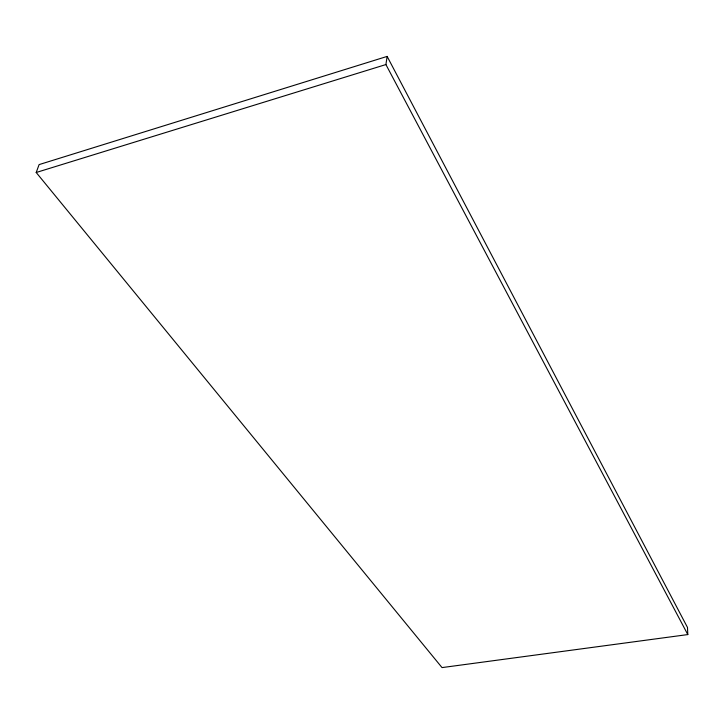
<?xml version="1.0" encoding="UTF-8"?>
<svg xmlns="http://www.w3.org/2000/svg" width="724" height="724" viewBox="0 0 724 724"><rect width="100%" height="100%" fill="white"/><g stroke="black" fill="none" stroke-linecap="round" stroke-linejoin="round"><path stroke-width="1.09" d="M687.8 634.577L385.91 64.554L387.141 56.409L39.105 164.601L36.2 172.493L442.029 667.591L687.8 634.577L687.492 627.464L387.141 56.409M36.2 172.493L385.91 64.554"/></g></svg>
